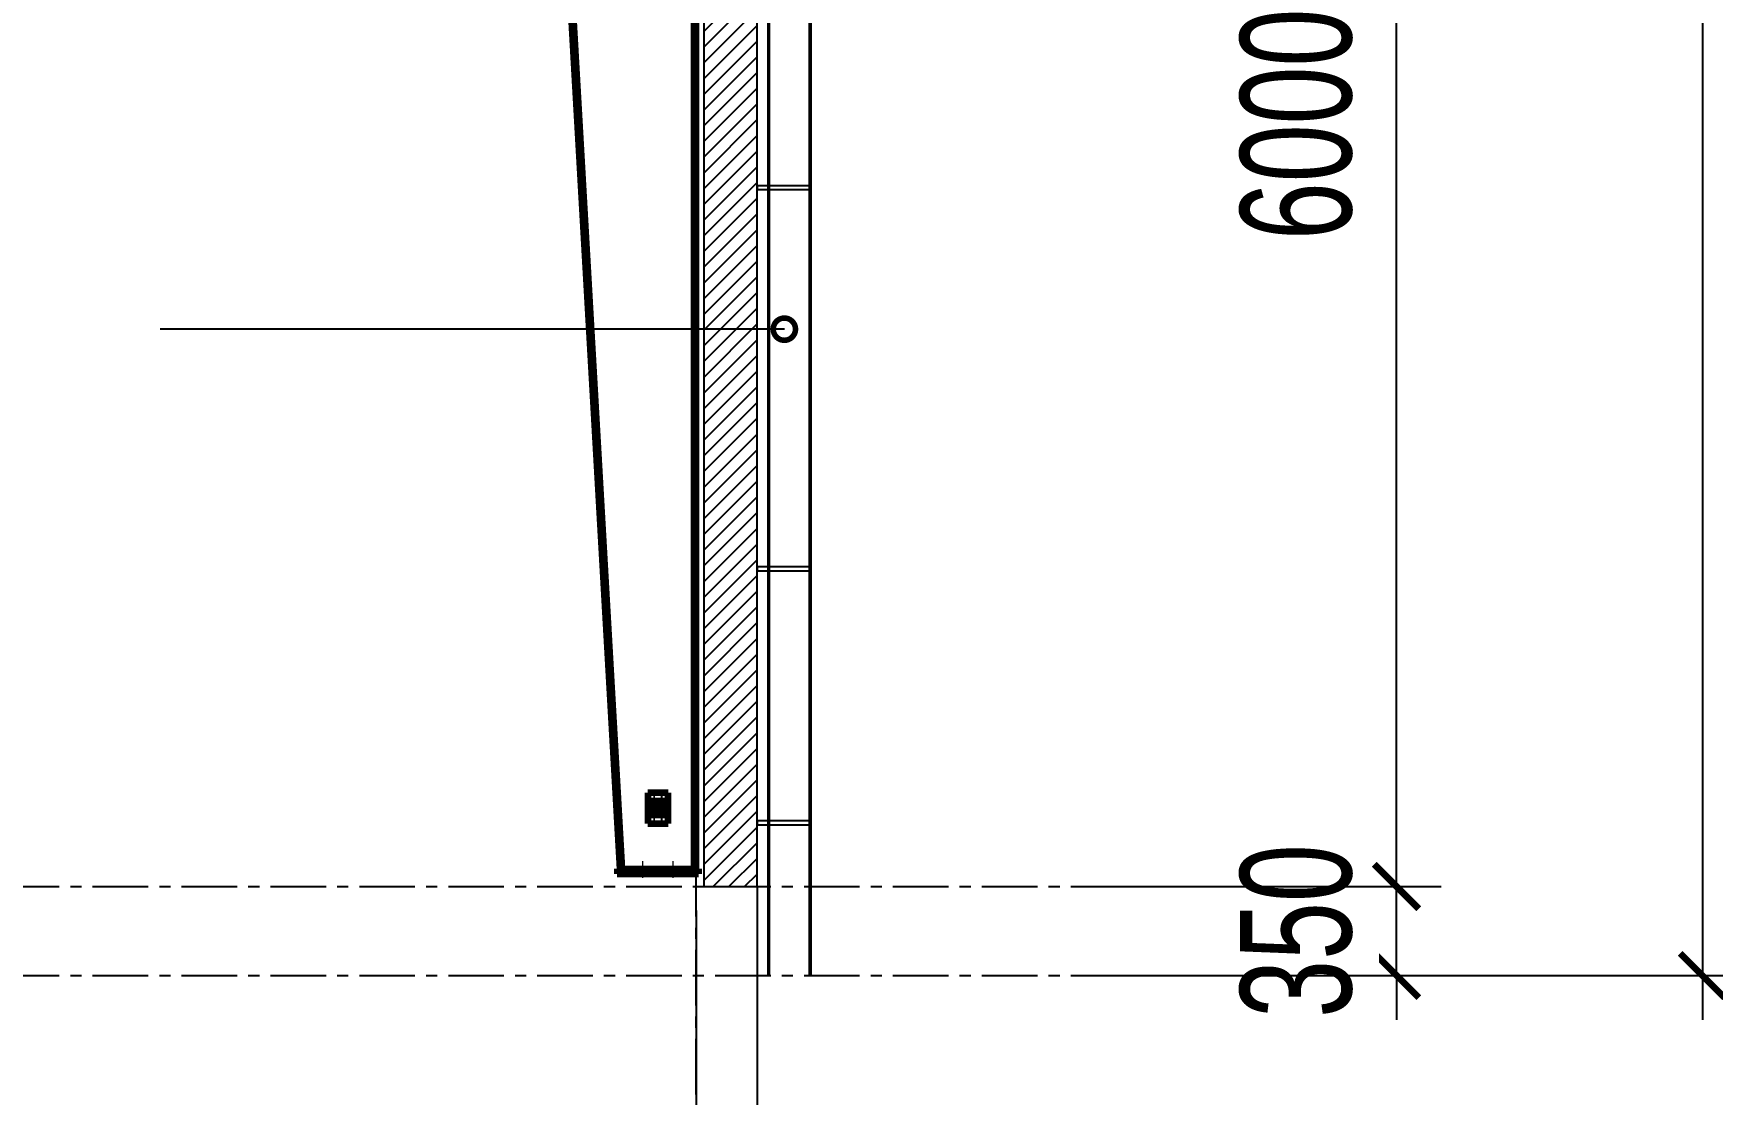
# Model space of a CAD drawing. Header units: inches. Extents: x 2 to 32666, y -5537 to 22.
# Drawn here: x 14200.47 to 14238.23, y -3904.38 to -3880.52 of the extents above; entities that cross this region are included whole.
import ezdxf

# ---------------------------------------------------------------- set-up
doc = ezdxf.new("R2010")
doc.units = ezdxf.units.IN
doc.header["$MEASUREMENT"] = 0
doc.linetypes.add('CENTER', pattern=[2, 1.25, -0.25, 0.25, -0.25])
doc.layers.get('Defpoints').update_dxf_attribs({"lineweight": 9})
for name, color, linetype in [('1', 1, 'Continuous'), ('2', 2, 'Continuous'), ('4', 4, 'Continuous'), ('8', 8, 'Continuous'), ('9', 9, 'Continuous'), ('Tim truc', 8, 'Continuous')]:
    doc.layers.add(name, color=color, linetype=linetype)
doc.styles.add('ST1', font='vnshx.shx', dxfattribs={"width": 0.7})
doc.dimstyles.new('175', dxfattribs={"dimtxt": 2.5, "dimasz": 1, "dimexe": 1, "dimexo": 0, "dimgap": 1, "dimtad": 1, "dimdec": 0, "dimlfac": 175, "dimzin": 0, "dimdsep": 46, "dimtxsty": 'ST1', "dimblk1": 'ARCHTICK', "dimblk2": 'ARCHTICK', "dimsah": 1, "dimcen": 1, "dimdle": 1, "dimclrd": 8, "dimclre": 8, "dimclrt": 3, "dimadec": 0, "dimazin": 0, "dimtfac": 1, "dimtdec": 0, "dimtix": 1, "dimtmove": 1, "dimatfit": 3, "dimldrblk": 'DOTSMALL', "dimfxl": 0, "dimtfill": 1, "dimtolj": 1, "dimtzin": 0, "dimlwd": -1, "dimlwe": -1, "dimarcsym": 0})

# ---------------------------------------------------------------- blocks, each defined once
blk = doc.blocks.new('_ArchTick')
at = {"color": 0, "linetype": 'ByBlock', "const_width": 0.15}
blk.add_lwpolyline([(-0.5, -0.5), (0.5, 0.5)], dxfattribs=at)
blk = doc.blocks.new('*D6429')
at = {"layer": '1', "color": 8, "linetype": 'Continuous', "transparency": 16777216}
for p, q in [((14231.13, -3899.701), (14231.13, -3898.701)), ((14224.822, -3899.701), (14232.13, -3899.701)), ((14231.13, -3901.701), (14231.13, -3899.701)), ((14224.822, -3901.701), (14232.13, -3901.701)), ((14231.13, -3901.701), (14231.13, -3902.701))]:
    blk.add_line(p, q, dxfattribs=at)
at = {"layer": 'Defpoints', "color": 0, "transparency": 16777216}
for p in [(14224.822, -3899.701), (14231.13, -3899.701), (14224.822, -3901.701)]:
    blk.add_point(p, dxfattribs=at)
at = {"layer": '1', "color": 8, "transparency": 16777216}
for p, rotation in [((14231.13, -3899.701), 270), ((14231.13, -3901.701), 90)]:
    blk.add_blockref('_ArchTick', p, dxfattribs=dict(at, rotation=rotation))
at = {"layer": '1', "color": 3, "transparency": 16777216, "insert": (14228.88, -3900.701), "char_height": 2.5, "attachment_point": 5, "rotation": 90, "style": 'ST1', "bg_fill": 3, "box_fill_scale": 1.25, "bg_fill_color": 256, "bg_fill_true_color": 13158600, "bg_fill_transparency": 0}
blk.add_mtext('\\A1;350', dxfattribs=at)
blk = doc.blocks.new('_DotSmall')
at = {"color": 0, "linetype": 'ByBlock', "const_width": 0.5}
blk.add_lwpolyline([(-0.0625, 0, 1), (0.0625, 0, 1)], format="xyb", close=True, dxfattribs=at)
blk = doc.blocks.new('*D6430')
at = {"layer": '1', "color": 8, "linetype": 'Continuous', "transparency": 16777216}
for p, q in [((14231.13, -3900.701), (14231.13, -3864.415)), ((14224.822, -3865.415), (14232.13, -3865.415)), ((14224.822, -3899.701), (14232.13, -3899.701))]:
    blk.add_line(p, q, dxfattribs=at)
at = {"layer": 'Defpoints', "color": 0, "transparency": 16777216}
for p in [(14224.822, -3865.415), (14231.13, -3865.415), (14224.822, -3899.701)]:
    blk.add_point(p, dxfattribs=at)
at = {"layer": '1', "color": 8, "transparency": 16777216}
for p, rotation in [((14231.13, -3865.415), 90), ((14231.13, -3899.701), 270)]:
    blk.add_blockref('_ArchTick', p, dxfattribs=dict(at, rotation=rotation))
at = {"layer": '1', "color": 3, "transparency": 16777216, "insert": (14228.88, -3882.558), "char_height": 2.5, "attachment_point": 5, "rotation": 90, "style": 'ST1', "bg_fill": 3, "box_fill_scale": 1.25, "bg_fill_color": 256, "bg_fill_true_color": 13158600, "bg_fill_transparency": 0}
blk.add_mtext('\\A1;6000', dxfattribs=at)
blk = doc.blocks.new('*D6434')
at = {"layer": '1', "color": 8, "linetype": 'Continuous', "transparency": 16777216}
for p, q in [((14238.009, -3792.987), (14238.009, -3902.701)), ((14225.499, -3793.987), (14239.009, -3793.987)), ((14224.822, -3901.701), (14239.009, -3901.701))]:
    blk.add_line(p, q, dxfattribs=at)
at = {"layer": 'Defpoints', "color": 0, "transparency": 16777216}
for p in [(14225.499, -3793.987), (14224.822, -3901.701), (14238.009, -3901.701)]:
    blk.add_point(p, dxfattribs=at)
at = {"layer": '1', "color": 8, "transparency": 16777216}
for p, rotation in [((14238.009, -3793.987), 90), ((14238.009, -3901.701), 270)]:
    blk.add_blockref('_ArchTick', p, dxfattribs=dict(at, rotation=rotation))
at = {"layer": '1', "color": 3, "transparency": 16777216, "insert": (14235.759, -3847.844), "char_height": 2.5, "attachment_point": 5, "rotation": 90, "style": 'ST1', "bg_fill": 3, "box_fill_scale": 1.25, "bg_fill_color": 256, "bg_fill_true_color": 13158600, "bg_fill_transparency": 0}
blk.add_mtext('\\A1;18850', dxfattribs=at)
blk = doc.blocks.new('*D6571')
at = {"layer": '1', "color": 8, "linetype": 'Continuous', "transparency": 16777216}
for p, q in [((14216.746, -3899.701), (14216.746, -3912.505)), ((14215.374, -3900.238), (14215.374, -3912.505)), ((14215.374, -3911.505), (14214.374, -3911.505)), ((14215.374, -3911.505), (14216.746, -3911.505)), ((14216.746, -3911.505), (14217.746, -3911.505))]:
    blk.add_line(p, q, dxfattribs=at)
at = {"layer": 'Defpoints', "color": 0, "transparency": 16777216}
for p in [(14216.746, -3899.701), (14215.374, -3900.238), (14216.746, -3911.505)]:
    blk.add_point(p, dxfattribs=at)
at = {"layer": '1', "color": 8, "transparency": 16777216}
blk.add_blockref('_ArchTick', (14215.374, -3911.505), dxfattribs=at)
at = {"layer": '1', "color": 8, "transparency": 16777216, "rotation": 180}
blk.add_blockref('_ArchTick', (14216.746, -3911.505), dxfattribs=at)
at = {"layer": '1', "color": 3, "transparency": 16777216, "insert": (14216.06, -3909.255), "char_height": 2.5, "attachment_point": 5, "style": 'ST1', "bg_fill": 3, "box_fill_scale": 1.25, "bg_fill_color": 256, "bg_fill_true_color": 13158600, "bg_fill_transparency": 0}
blk.add_mtext('\\A1;240', dxfattribs=at)

msp = doc.modelspace()

# ---------------------------------------------------------------- hatches: boundary and pattern name
at = {"layer": '2'}
for points in [[(14214.0887, -3899.4155), (14214.0887, -3899.3012), (14214.2601, -3899.3012), (14214.2601, -3899.4155)], [(14214.0887, -3899.4155), (14214.0887, -3899.3012), (14214.2601, -3899.3012), (14214.2601, -3899.4155)], [(14214.7744, -3899.4155), (14214.7744, -3899.3012), (14214.9458, -3899.3012), (14214.9458, -3899.4155)], [(14214.7744, -3899.4155), (14214.7744, -3899.3012), (14214.9458, -3899.3012), (14214.9458, -3899.4155)]]:
    msp.add_hatch(color=256, dxfattribs=at).paths.add_polyline_path(points, flags=17)
at = {"layer": '8'}
h = msp.add_hatch(dxfattribs=at)
h.set_pattern_fill('ANSI31', color=256, scale=2)
h.set_pattern_definition([(45, (477.74286, 5e-13), (-0.1767766953, 0.1767766953), [])])
h.paths.add_polyline_path([(14215.5458, -3899.7012), (14216.7458, -3899.7012), (14216.7458, -3865.4155), (14215.5458, -3865.4155)])

# ---------------------------------------------------------------- linework, layer by layer
at = {"layer": '1'}
for points in [[(14217.9556, -3883.9401), (14216.7458, -3883.9401), (14216.7458, -3884.0261), (14217.9556, -3884.0261)], [(14217.9556, -3892.5115), (14216.7458, -3892.5115), (14216.7458, -3892.5975), (14217.9556, -3892.5975)], [(14217.9556, -3898.2258), (14216.7458, -3898.2258), (14216.7458, -3898.3118), (14217.9556, -3898.3118)]]:
    msp.add_lwpolyline(points, close=True, dxfattribs=at)
at = {"layer": '2', "lineweight": 100}
for p, q in [((14211.3745, -3859.3157), (14213.66, -3899.3012)), ((14211.4201, -3859.3131), (14213.7056, -3899.2986)), ((14215.3287, -3899.3012), (14215.3287, -3865.3269)), ((14215.3744, -3899.3012), (14215.3744, -3865.3269)), ((14214.2887, -3897.5939), (14214.2887, -3898.2796)), ((14214.7458, -3897.5939), (14214.2887, -3897.5939)), ((14214.7458, -3898.2796), (14214.7458, -3897.5939)), ((14214.4144, -3897.7082), (14214.4144, -3898.1654)), ((14214.4487, -3897.7082), (14214.4144, -3897.7082)), ((14214.4487, -3898.1654), (14214.4487, -3897.7082)), ((14214.4487, -3897.8568), (14214.4578, -3897.8225)), ((14214.4829, -3897.7974), (14214.4578, -3897.8225)), ((14214.5766, -3897.8225), (14214.5515, -3897.7974)), ((14214.5858, -3897.8568), (14214.5766, -3897.8225)), ((14214.5858, -3897.7082), (14214.5858, -3898.1654)), ((14214.6201, -3897.7082), (14214.5858, -3897.7082)), ((14214.6201, -3898.1654), (14214.6201, -3897.7082)), ((14214.2887, -3898.2796), (14214.7458, -3898.2796)), ((14214.4487, -3898.1654), (14214.4144, -3898.1654)), ((14214.4578, -3898.0511), (14214.4487, -3898.0168)), ((14214.4578, -3898.0511), (14214.4829, -3898.0762)), ((14214.5515, -3898.0762), (14214.5766, -3898.0511)), ((14214.5766, -3898.0511), (14214.5858, -3898.0168)), ((14214.6201, -3898.1654), (14214.5858, -3898.1654)), ((14213.6029, -3899.3012), (14213.6029, -3899.4155)), ((14213.6029, -3899.3012), (14215.4315, -3899.3012)), ((14213.6029, -3899.4155), (14215.4315, -3899.4155)), ((14213.7056, -3899.2986), (14213.66, -3899.3012)), ((14213.7058, -3899.3012), (14213.7056, -3899.2986)), ((14215.4315, -3899.3012), (14215.4315, -3899.4155))]:
    msp.add_line(p, q, dxfattribs=at)
at = {"layer": '2', "lineweight": 0}
for p, q in [((14214.6544, -3897.8955), (14214.3801, -3897.8955)), ((14214.4539, -3897.7949), (14214.4487, -3897.8212)), ((14214.4487, -3897.8212), (14214.4487, -3897.9697)), ((14214.4487, -3897.9697), (14214.4539, -3897.996)), ((14214.4687, -3897.7727), (14214.4539, -3897.7949)), ((14214.4539, -3897.996), (14214.4687, -3898.0182)), ((14214.491, -3897.7578), (14214.4687, -3897.7727)), ((14214.5172, -3897.7526), (14214.491, -3897.7578)), ((14214.5435, -3897.7578), (14214.5172, -3897.7526)), ((14214.5172, -3897.7526), (14214.5172, -3897.7526)), ((14214.5172, -3897.7583), (14214.5172, -3898.0326)), ((14214.5657, -3897.7727), (14214.5435, -3897.7578)), ((14214.5806, -3897.7949), (14214.5657, -3897.7727)), ((14214.5657, -3898.0182), (14214.5806, -3897.996)), ((14214.5858, -3897.8212), (14214.5806, -3897.7949)), ((14214.5806, -3897.996), (14214.5858, -3897.9697)), ((14214.5858, -3897.9697), (14214.5858, -3897.8212)), ((14214.4687, -3898.0182), (14214.491, -3898.0331)), ((14214.491, -3898.0331), (14214.5172, -3898.0383)), ((14214.5172, -3898.0383), (14214.5435, -3898.0331)), ((14214.5172, -3898.0383), (14214.5172, -3898.0383)), ((14214.5435, -3898.0331), (14214.5657, -3898.0182)), ((14214.0887, -3899.4155), (14214.0887, -3899.3012)), ((14214.0887, -3899.4155), (14214.0887, -3899.3012)), ((14214.1744, -3899.5063), (14214.1744, -3899.1298)), ((14214.1744, -3899.5063), (14214.1744, -3899.1298)), ((14214.2601, -3899.4155), (14214.2601, -3899.3012)), ((14214.2601, -3899.4155), (14214.2601, -3899.3012)), ((14214.7744, -3899.4155), (14214.7744, -3899.3012)), ((14214.7744, -3899.4155), (14214.7744, -3899.3012)), ((14214.8601, -3899.5063), (14214.8601, -3899.1298)), ((14214.8601, -3899.5063), (14214.8601, -3899.1298)), ((14214.9458, -3899.4155), (14214.9458, -3899.3012)), ((14214.9458, -3899.4155), (14214.9458, -3899.3012))]:
    msp.add_line(p, q, dxfattribs=at)
at = {"layer": '2', "lineweight": 100}
for centre, start, end in [((14214.5172, -3897.8568), 59.99997, 119.99997), ((14214.5172, -3898.0168), 239.99997, 299.99997)]:
    msp.add_arc(centre, 0.0686, start, end, dxfattribs=at)
at = {"layer": '4'}
for points in [[(14216.9932, -3901.7012), (14216.9932, -3856.63), (14216.9633, -3856.541), (14216.9633, -3855.8613), (14217.9855, -3855.8613), (14217.9855, -3856.541), (14217.9556, -3856.63), (14217.9556, -3901.7012)], [(14217.0251, -3901.7012), (14217.0251, -3856.6248), (14216.9952, -3856.5357), (14216.9952, -3855.8613)], [(14217.9236, -3901.7012), (14217.9236, -3856.6248), (14217.9536, -3856.5357), (14217.9536, -3855.8613)]]:
    msp.add_lwpolyline(points, dxfattribs=at)
at = {"layer": '9'}
msp.add_lwpolyline([(14215.5458, -3899.7012), (14216.7458, -3899.7012), (14216.7458, -3865.4155), (14215.5458, -3865.4155)], close=True, dxfattribs=at)
at = {"layer": 'Tim truc', "linetype": 'CENTER'}
for p, q in [((14215.3744, -3924.3761), (14215.3744, -3793.9869)), ((13723.8029, -3899.7012), (14224.8224, -3899.7012)), ((13723.8029, -3901.7012), (14224.8224, -3901.7012))]:
    msp.add_line(p, q, dxfattribs=at)

# ---------------------------------------------------------------- leaders
at = {"layer": '1'}
msp.add_leader([(14217.3607, -3887.1642), (14203.3193, -3887.1642)], dimstyle='175', override={"dimgap": 1, "dimtad": 0}, dxfattribs=at)

# ---------------------------------------------------------------- next in the draw order: dimensions: what is measured, and where the dimension line sits
dim = msp.add_linear_dim(base=(14231.1301, -3899.7012), p1=(14224.8224, -3901.7012), p2=(14224.8224, -3899.7012), angle=90, dimstyle='175', dxfattribs=at)
dim.commit()
dim.dimension.update_dxf_attribs({"geometry": '*D6429', "text_midpoint": (14228.8801, -3900.7012)})
dim = msp.add_linear_dim(base=(14216.7458, -3911.5053), p1=(14215.3744, -3900.2383), p2=(14216.7458, -3899.7012), dimstyle='175', dxfattribs=at)
dim.commit()
dim.dimension.update_dxf_attribs({"geometry": '*D6571', "text_midpoint": (14216.0601, -3909.2553)})

# ---------------------------------------------------------------- next in the draw order: dimensions: what is measured, and where the dimension line sits
dim = msp.add_linear_dim(base=(14231.1301, -3865.4155), p1=(14224.8224, -3899.7012), p2=(14224.8224, -3865.4155), angle=90, dimstyle='175', dxfattribs=at)
dim.commit()
dim.dimension.update_dxf_attribs({"geometry": '*D6430', "text_midpoint": (14228.8801, -3882.5583)})

# ---------------------------------------------------------------- next in the draw order: dimensions: what is measured, and where the dimension line sits
dim = msp.add_linear_dim(base=(14238.009, -3901.7012), p1=(14225.4986, -3793.9869), p2=(14224.8224, -3901.7012), angle=90, dimstyle='175', dxfattribs=at)
dim.commit()
dim.dimension.update_dxf_attribs({"geometry": '*D6434', "text_midpoint": (14235.759, -3847.844)})

doc.saveas('drawing.dxf')
